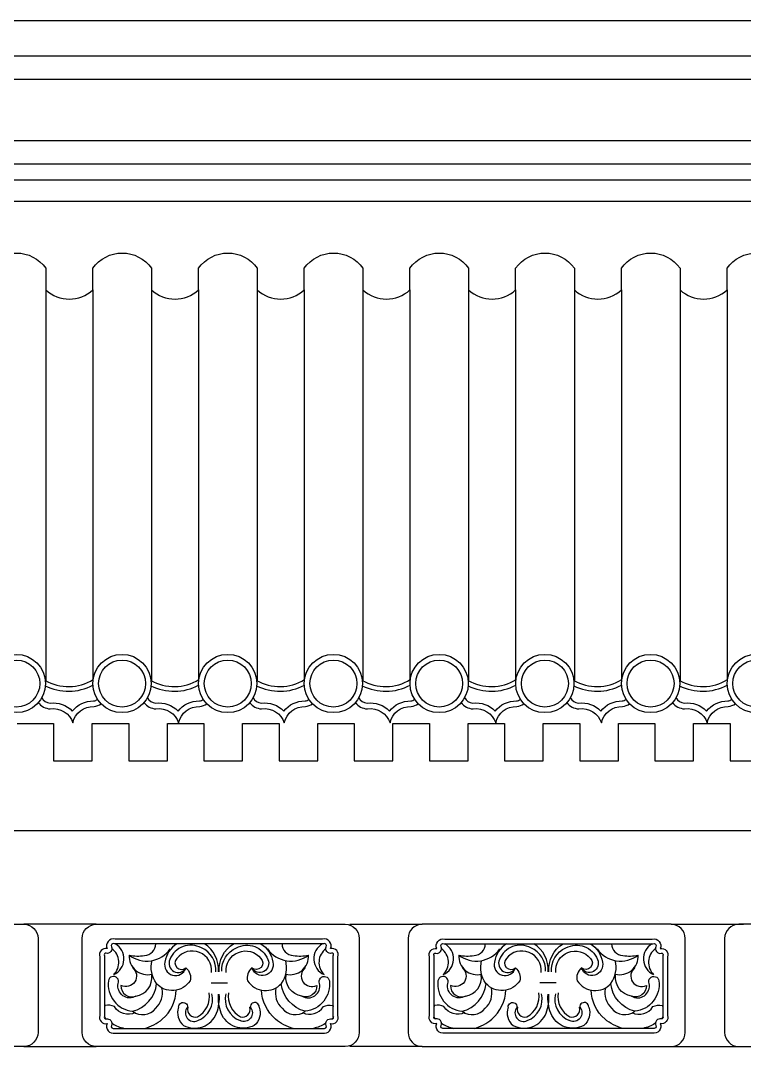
# Model space of a CAD drawing. Header units: metres. Extents: x 1194 to 8847, y 6454 to 12822.
# Drawn here: x 4589 to 6130, y 10246 to 12428 of the extents above; entities that cross this region are included whole.
import ezdxf

# ---------------------------------------------------------------- set-up
doc = ezdxf.new("R2010")
doc.units = ezdxf.units.M
for name, color, linetype in [('3', 3, 'Continuous'), ('4', 4, 'Continuous'), ('7', 7, 'Continuous')]:
    doc.layers.add(name, color=color, linetype=linetype)

msp = doc.modelspace()

# ---------------------------------------------------------------- linework, layer by layer
at = {"layer": '3'}
for p, q in [((2916.63, 12303.16), (7123.71, 12303.16)), ((2916.63, 12173.16), (7123.71, 12173.16)), ((2753.86, 12123.16), (7286.49, 12123.16)), ((2753.86, 12089.16), (7286.49, 12089.16)), ((2753.86, 12044.16), (7286.49, 12044.16)), ((4642.93, 11855.18), (4642.93, 11023.54)), ((4742.93, 11855.18), (4742.93, 11023.54)), ((4867.93, 11855.18), (4867.93, 11023.54)), ((4967.93, 11855.18), (4967.93, 11023.54)), ((5092.93, 11855.18), (5092.93, 11023.54)), ((5192.93, 11855.18), (5192.93, 11023.54)), ((5317.93, 11855.18), (5317.93, 11023.54)), ((5417.93, 11855.18), (5417.93, 11023.54)), ((5542.93, 11855.18), (5542.93, 11023.54)), ((5642.93, 11855.18), (5642.93, 11023.54)), ((5767.93, 11855.18), (5767.93, 11023.54)), ((5867.93, 11855.18), (5867.93, 11023.54)), ((5992.93, 11855.18), (5992.93, 11023.54)), ((6092.93, 11855.18), (6092.93, 11023.54)), ((2958.14, 10704.93), (7082.2, 10704.93)), ((4750.17, 10505.55), (4596.38, 10505.55)), ((5290.17, 10505.55), (5443.96, 10505.55)), ((5973.96, 10505.55), (6127.75, 10505.55)), ((4596.38, 10245.55), (4750.17, 10245.55)), ((5443.96, 10245.55), (5290.17, 10245.55)), ((5973.96, 10245.55), (6127.75, 10245.55))]:
    msp.add_line(p, q, dxfattribs=at)
for points in [[(5254.84, 10438.51, 0.71), (5251.32, 10443.91, -0.62), (5239.88, 10457.77, 0.69), (5233.65, 10463.99), (4788.88, 10463.99, 0.69), (4782.65, 10457.77, -0.62), (4771.2, 10443.91, 0.71), (4767.69, 10438.51), (4767.69, 10309.5, 0.71), (4771.2, 10304.1, -0.62), (4782.65, 10290.24, 0.69), (4788.88, 10284.02), (5233.65, 10284.02, 0.69), (5239.88, 10290.24, -0.62), (5251.32, 10304.1, 0.71), (5254.84, 10309.5)], [(5469.29, 10438.51, -0.71), (5472.81, 10443.91, 0.62), (5484.25, 10457.77, -0.69), (5490.48, 10463.99), (5935.25, 10463.99, -0.69), (5941.48, 10457.77, 0.62), (5952.92, 10443.91, -0.71), (5956.44, 10438.51), (5956.44, 10309.5, -0.71), (5952.92, 10304.1, 0.62), (5941.48, 10290.24, -0.69), (5935.25, 10284.02), (5490.48, 10284.02, -0.69), (5484.25, 10290.24, 0.62), (5472.81, 10304.1, -0.71), (5469.29, 10309.5)]]:
    msp.add_lwpolyline(points, format="xyb", close=True, dxfattribs=at)
for centre in [(4580.16, 11017.72), (4805.16, 11017.72), (5030.16, 11017.72), (5255.16, 11017.72), (5480.16, 11017.72), (5705.16, 11017.72), (5930.16, 11017.72), (6155.16, 11017.72)]:
    msp.add_circle(centre, 50, dxfattribs=at)
for centre, radius, start, end in [((4691.12, 11111.31), 100.13, 240.21, 301.69), ((4916.12, 11111.31), 100.13, 240.21, 301.69), ((5141.12, 11111.31), 100.13, 240.21, 301.69), ((5366.12, 11111.31), 100.13, 240.21, 301.69), ((5591.12, 11111.31), 100.13, 240.21, 301.69), ((5816.12, 11111.31), 100.13, 240.21, 301.69), ((6041.12, 11111.31), 100.13, 240.21, 301.69), ((4691.12, 11111.31), 110.13, 243.25, 298.25), ((4916.12, 11111.31), 110.13, 243.25, 298.25), ((5141.12, 11111.31), 110.13, 243.25, 298.25), ((5366.12, 11111.31), 110.13, 243.25, 298.25), ((5591.12, 11111.31), 110.13, 243.25, 298.25), ((5816.12, 11111.31), 110.13, 243.25, 298.25), ((6041.12, 11111.31), 110.13, 243.25, 298.25)]:
    msp.add_arc(centre, radius, start, end, dxfattribs=at)
at = {"layer": '4'}
for p, q in [((2863.68, 12428.16), (7176.66, 12428.16)), ((2863.68, 12353.16), (7176.66, 12353.16)), ((4581.7, 10932.81), (4659.53, 10932.81)), ((4741.7, 10932.81), (4819.53, 10932.81)), ((4901.7, 10932.81), (4979.53, 10932.81)), ((5061.7, 10932.81), (5139.53, 10932.81)), ((5221.7, 10932.81), (5299.53, 10932.81)), ((5381.7, 10932.81), (5459.53, 10932.81)), ((5541.7, 10932.81), (5619.53, 10932.81)), ((5701.7, 10932.81), (5779.53, 10932.81)), ((5861.7, 10932.81), (5939.53, 10932.81)), ((6021.7, 10932.81), (6099.53, 10932.81))]:
    msp.add_line(p, q, dxfattribs=at)
for points in [[(4417.93, 11855.18, 0.39), (4517.93, 11855.18), (4517.93, 11901.58, -0.51), (4642.93, 11901.58), (4642.93, 11855.18)], [(4642.93, 11855.18, 0.39), (4742.93, 11855.18), (4742.93, 11901.58, -0.51), (4867.93, 11901.58), (4867.93, 11855.18)], [(4867.93, 11855.18, 0.39), (4967.93, 11855.18), (4967.93, 11901.58, -0.51), (5092.93, 11901.58), (5092.93, 11855.18)], [(5092.93, 11855.18, 0.39), (5192.93, 11855.18), (5192.93, 11901.58, -0.51), (5317.93, 11901.58), (5317.93, 11855.18)], [(5317.93, 11855.18, 0.39), (5417.93, 11855.18), (5417.93, 11901.58, -0.51), (5542.93, 11901.58), (5542.93, 11855.18)], [(5542.93, 11855.18, 0.39), (5642.93, 11855.18), (5642.93, 11901.58, -0.51), (5767.93, 11901.58), (5767.93, 11855.18)], [(5767.93, 11855.18, 0.39), (5867.93, 11855.18), (5867.93, 11901.58, -0.51), (5992.93, 11901.58), (5992.93, 11855.18)], [(5992.93, 11855.18, 0.39), (6092.93, 11855.18), (6092.93, 11901.58, -0.51), (6217.93, 11901.58), (6217.93, 11855.18)], [(4634.19, 10988.06, 0.26), (4651.93, 10975.85, -0.24), (4699.31, 10959.08, -0.24), (4744.77, 10980.52, 0.1), (4753.1, 10984.05, 0.1)], [(4859.19, 10988.06, 0.26), (4876.93, 10975.85, -0.24), (4924.31, 10959.08, -0.24), (4969.77, 10980.52, 0.1), (4978.1, 10984.05, 0.1)], [(5084.19, 10988.06, 0.26), (5101.93, 10975.85, -0.24), (5149.31, 10959.08, -0.24), (5194.77, 10980.52, 0.1), (5203.1, 10984.05, 0.1)], [(5309.19, 10988.06, 0.26), (5326.93, 10975.85, -0.24), (5374.31, 10959.08, -0.24), (5419.77, 10980.52, 0.1), (5428.1, 10984.05, 0.1)], [(5534.19, 10988.06, 0.26), (5551.93, 10975.85, -0.24), (5599.31, 10959.08, -0.24), (5644.77, 10980.52, 0.1), (5653.1, 10984.05, 0.1)], [(5759.19, 10988.06, 0.26), (5776.93, 10975.85, -0.24), (5824.31, 10959.08, -0.24), (5869.77, 10980.52, 0.1), (5878.1, 10984.05, 0.1)], [(5984.19, 10988.06, 0.26), (6001.93, 10975.85, -0.24), (6049.31, 10959.08, -0.24), (6094.77, 10980.52, 0.1), (6103.1, 10984.05, 0.1)], [(4626.77, 10977.32, 0.22), (4652.37, 10963.79, -0.37), (4700.57, 10934, -0.37), (4745.54, 10968.48, 0.12), (4760.57, 10974.64, 0.12)], [(4851.77, 10977.32, 0.22), (4877.37, 10963.79, -0.37), (4925.57, 10934, -0.37), (4970.54, 10968.48, 0.12), (4985.57, 10974.64, 0.12)], [(5076.77, 10977.32, 0.22), (5102.37, 10963.79, -0.37), (5150.57, 10934, -0.37), (5195.54, 10968.48, 0.12), (5210.57, 10974.64, 0.12)], [(5301.77, 10977.32, 0.22), (5327.37, 10963.79, -0.37), (5375.57, 10934, -0.37), (5420.54, 10968.48, 0.12), (5435.57, 10974.64, 0.12)], [(5526.77, 10977.32, 0.22), (5552.37, 10963.79, -0.37), (5600.57, 10934, -0.37), (5645.54, 10968.48, 0.12), (5660.57, 10974.64, 0.12)], [(5751.77, 10977.32, 0.22), (5777.37, 10963.79, -0.37), (5825.57, 10934, -0.37), (5870.54, 10968.48, 0.12), (5885.57, 10974.64, 0.12)], [(5976.77, 10977.32, 0.22), (6002.37, 10963.79, -0.37), (6050.57, 10934, -0.37), (6095.54, 10968.48, 0.12), (6110.57, 10974.64, 0.12)]]:
    msp.add_lwpolyline(points, format="xyb", dxfattribs=at)
for points in [[(4659.53, 10932.81), (4659.53, 10853.21), (4741.7, 10853.21), (4741.7, 10932.81)], [(4819.53, 10932.81), (4819.53, 10853.21), (4901.7, 10853.21), (4901.7, 10932.81)], [(4979.53, 10932.81), (4979.53, 10853.21), (5061.7, 10853.21), (5061.7, 10932.81)], [(5139.53, 10932.81), (5139.53, 10853.21), (5221.7, 10853.21), (5221.7, 10932.81)], [(5299.53, 10932.81), (5299.53, 10853.21), (5381.7, 10853.21), (5381.7, 10932.81)], [(5459.53, 10932.81), (5459.53, 10853.21), (5541.7, 10853.21), (5541.7, 10932.81)], [(5619.53, 10932.81), (5619.53, 10853.21), (5701.7, 10853.21), (5701.7, 10932.81)], [(5779.53, 10932.81), (5779.53, 10853.21), (5861.7, 10853.21), (5861.7, 10932.81)], [(5939.53, 10932.81), (5939.53, 10853.21), (6021.7, 10853.21), (6021.7, 10932.81)], [(6099.53, 10932.81), (6099.53, 10853.21), (6181.7, 10853.21), (6181.7, 10932.81)]]:
    msp.add_lwpolyline(points, dxfattribs=at)
for centre in [(4580.16, 11017.72), (4805.16, 11017.72), (5030.16, 11017.72), (5255.16, 11017.72), (5480.16, 11017.72), (5705.16, 11017.72), (5930.16, 11017.72), (6155.16, 11017.72)]:
    msp.add_circle(centre, 62, dxfattribs=at)
at = {"layer": '7'}
for p, q in [((4994.87, 10380.62), (5029.54, 10380.62)), ((5729.26, 10380.62), (5694.58, 10380.62))]:
    msp.add_line(p, q, dxfattribs=at)
for points in [[(4596.38, 10245.55), (4066.38, 10245.55, -0.41), (4036.38, 10275.55), (4036.38, 10475.55, -0.41), (4066.38, 10505.55), (4596.38, 10505.55, -0.41), (4626.38, 10475.55), (4626.38, 10275.55, -0.41)], [(5280.17, 10245.55), (4750.17, 10245.55, -0.41), (4720.17, 10275.55), (4720.17, 10475.55, -0.41), (4750.17, 10505.55), (5280.17, 10505.55, -0.41), (5310.17, 10475.55), (5310.17, 10275.55, -0.41)], [(5443.96, 10245.55), (5973.96, 10245.55, 0.41), (6003.96, 10275.55), (6003.96, 10475.55, 0.41), (5973.96, 10505.55), (5443.96, 10505.55, 0.41), (5413.96, 10475.55), (5413.96, 10275.55, 0.41)], [(6117.75, 10245.55), (6647.75, 10245.55, 0.41), (6677.75, 10275.55), (6677.75, 10475.55, 0.41), (6647.75, 10505.55), (6117.75, 10505.55, 0.41), (6087.75, 10475.55), (6087.75, 10275.55, 0.41)], [(5264.84, 10436.3, 0.59), (5248.98, 10453.64, 0.63), (5232.09, 10473.99), (4790.44, 10473.99, 0.63), (4773.54, 10453.64, 0.59), (4757.69, 10436.3), (4757.69, 10311.71, 0.59), (4773.54, 10294.38, 0.63), (4790.44, 10274.02), (5232.09, 10274.02, 0.63), (5248.98, 10294.38, 0.59), (5264.84, 10311.71)], [(5459.29, 10436.3, -0.59), (5475.14, 10453.64, -0.63), (5492.04, 10473.99), (5933.69, 10473.99, -0.63), (5950.58, 10453.64, -0.59), (5966.44, 10436.3), (5966.44, 10311.71, -0.59), (5950.58, 10294.38, -0.63), (5933.69, 10274.02), (5492.04, 10274.02, -0.63), (5475.14, 10294.38, -0.59), (5459.29, 10311.71)]]:
    msp.add_lwpolyline(points, format="xyb", close=True, dxfattribs=at)
for points in [[(4921.84, 10463.99, 0.22), (4896.56, 10425.2, 0.98), (4940.91, 10412.54, -0.31), (4950.07, 10385.11, -0.49), (4878.25, 10379.48, -0.22), (4869.07, 10428.36)], [(5004.9, 10404.27, 0.32), (4974, 10455.44, 0.45), (4907.12, 10430.82, 0.96), (4941.62, 10412.54)], [(5010.4, 10404.56, 0.28), (4980.34, 10463.88), (4980.16, 10463.99)], [(5012.23, 10404.57, -0.28), (5042.29, 10463.88), (5042.47, 10463.99)], [(5017.65, 10405.5, -0.31), (5048.63, 10455.44, -0.45), (5115.51, 10430.82, -0.96), (5081.02, 10412.54)], [(5100.79, 10463.99, -0.22), (5126.07, 10425.2, -0.98), (5081.72, 10412.54, 0.31), (5072.57, 10385.11, 0.49), (5144.38, 10379.48, 0.22), (5153.56, 10428.36)], [(5623.34, 10463.99, 0.22), (5598.05, 10425.2, 0.98), (5642.41, 10412.54, -0.31), (5651.56, 10385.11, -0.49), (5579.75, 10379.48, -0.22), (5570.57, 10428.36)], [(5706.48, 10405.5, 0.31), (5675.5, 10455.44, 0.45), (5608.62, 10430.82, 0.96), (5643.11, 10412.54)], [(5711.9, 10404.57, 0.28), (5681.83, 10463.88), (5681.66, 10463.99)], [(5713.73, 10404.56, -0.28), (5743.79, 10463.88), (5743.97, 10463.99)], [(5719.23, 10404.27, -0.32), (5750.13, 10455.44, -0.45), (5817.01, 10430.82, -0.96), (5782.51, 10412.54)], [(5802.29, 10463.99, -0.22), (5827.57, 10425.2, -0.98), (5783.22, 10412.54, 0.31), (5774.06, 10385.11, 0.49), (5845.87, 10379.48, 0.22), (5855.06, 10428.36)], [(4995.6, 10402.89, 0.75), (4921.9, 10432.93, 0.96), (4940.91, 10412.54)], [(5026.99, 10403.26, -0.75), (5100.73, 10432.93, -0.96), (5081.72, 10412.54)], [(5697.13, 10403.26, 0.75), (5623.4, 10432.93, 0.96), (5642.41, 10412.54)], [(5728.53, 10402.89, -0.75), (5802.22, 10432.93, -0.96), (5783.22, 10412.54)], [(4827.56, 10413.24, -0.9), (4802.92, 10375.26, 0.55), (4834.6, 10352.75, 0.41), (4868.4, 10397.77, 0.41)], [(5195.07, 10413.24, 0.9), (5219.71, 10375.26, -0.55), (5188.03, 10352.75, -0.41), (5154.23, 10397.77, -0.41)], [(5529.06, 10413.24, -0.9), (5504.42, 10375.26, 0.55), (5536.1, 10352.75, 0.41), (5569.89, 10397.77, 0.41)], [(5896.57, 10413.24, 0.9), (5921.21, 10375.26, -0.55), (5889.52, 10352.75, -0.41), (5855.73, 10397.77, -0.41)], [(4834.6, 10352.75, -0.67), (4797.15, 10379.49, 1.12), (4776.09, 10385.18, 0.42), (4827.56, 10320.4, 0.31), (4878.8, 10378.89, 0.31)], [(5188.03, 10352.75, 0.67), (5225.48, 10379.49, -1.12), (5246.54, 10385.18, -0.42), (5195.07, 10320.4, -0.31), (5143.83, 10378.89, -0.31)], [(5536.1, 10352.75, -0.67), (5498.65, 10379.49, 1.12), (5477.58, 10385.18, 0.42), (5529.06, 10320.4, 0.31), (5580.3, 10378.89, 0.31)], [(5889.52, 10352.75, 0.67), (5926.98, 10379.49, -1.12), (5948.04, 10385.18, -0.42), (5896.57, 10320.4, -0.31), (5845.33, 10378.89, -0.31)], [(4852.91, 10284.02, 0.12), (4890.93, 10303.52, 0.21), (4920.5, 10366.12)], [(4925.42, 10328.84, 0.31), (4935.98, 10290.16, 0.44), (5006.39, 10316.18, 0.11), (5012.14, 10356.67, 0.11)], [(5097.21, 10328.84, -0.31), (5086.65, 10290.16, -0.44), (5016.24, 10316.18, -0.11), (5010.5, 10356.69, -0.11)], [(5169.73, 10284.02, -0.12), (5131.71, 10303.52, -0.21), (5102.14, 10366.12)], [(5554.4, 10284.02, 0.12), (5592.42, 10303.52, 0.21), (5621.99, 10366.12)], [(5626.92, 10328.84, 0.31), (5637.48, 10290.16, 0.44), (5707.88, 10316.18, 0.11), (5713.63, 10356.69, 0.11)], [(5798.7, 10328.84, -0.31), (5788.14, 10290.16, -0.44), (5717.74, 10316.18, -0.11), (5711.99, 10356.67, -0.11)], [(5871.22, 10284.02, -0.12), (5833.2, 10303.52, -0.21), (5803.63, 10366.12)], [(4833.2, 10317.59, -0.38), (4788.84, 10330.25, 0.19), (4769.13, 10333.06, 0.03), (4767.69, 10330.24, 0.03)], [(4925.42, 10329.54, -1.05), (4944.43, 10328.84, 0.82), (4966.26, 10300.71, 0.82)], [(5097.21, 10329.54, 1.05), (5078.2, 10328.84, -0.82), (5056.37, 10300.71, -0.82)], [(5189.44, 10317.59, 0.38), (5233.79, 10330.25, -0.19), (5253.5, 10333.06, -0.03), (5254.84, 10330.47, -0.03)], [(5534.69, 10317.59, -0.38), (5490.34, 10330.25, 0.19), (5470.62, 10333.06, 0.03), (5469.29, 10330.47, 0.03)], [(5626.92, 10329.54, -1.05), (5645.93, 10328.84, 0.82), (5667.75, 10300.71, 0.82)], [(5798.7, 10329.54, 1.05), (5779.7, 10328.84, -0.82), (5757.87, 10300.71, -0.82)], [(5890.93, 10317.59, 0.38), (5935.29, 10330.25, -0.19), (5955, 10333.06, -0.03), (5956.44, 10330.24, -0.03)], [(4767.59, 10309.38, 0.06), (4770.67, 10304.02)], [(5255, 10309.28, -0.06), (5251.96, 10304.01, -0.06)], [(5469.13, 10309.28, 0.06), (5472.17, 10304.01, 0.06)], [(5956.54, 10309.38, -0.06), (5953.46, 10304.02)], [(4783.54, 10294.71, 0.01), (4784.62, 10294.38, 0.08), (4809.95, 10284.02)], [(5238.99, 10294.67, -0.01), (5238.01, 10294.38, -0.08), (5212.69, 10284.02, -0.08)], [(5485.14, 10294.67, 0.01), (5486.11, 10294.38, 0.08), (5511.44, 10284.02, 0.08)], [(5940.59, 10294.71, -0.01), (5939.51, 10294.38, -0.08), (5914.18, 10284.02)]]:
    msp.add_lwpolyline(points, format="xyb", dxfattribs=at)
for centre, radius, start, end in [((4772.4, 10432.08), 36.82, 294.1, 60.09), ((4852.13, 10464.04), 24.79, 271.81, 359.88), ((5170.51, 10464.04), 24.79, 180.12, 268.19), ((5250.23, 10432.08), 36.82, 119.91, 245.9), ((5473.89, 10432.08), 36.82, 294.1, 60.09), ((5553.62, 10464.04), 24.79, 271.81, 359.88), ((5872, 10464.04), 24.79, 180.12, 268.19), ((5951.73, 10432.08), 36.82, 119.91, 245.9), ((4761.99, 10424.39), 36.32, 314.47, 53.6), ((4859.38, 10437.21), 38.95, 175.94, 284.31), ((4857.77, 10488.46), 61.15, 232.47, 324.93), ((4838.32, 10513.33), 75.49, 256.37, 281.14), ((5164.86, 10488.46), 61.15, 215.07, 307.53), ((5163.25, 10437.21), 38.95, 255.69, 4.06), ((5184.32, 10513.33), 75.49, 258.86, 283.63), ((5260.64, 10424.39), 36.32, 126.6, 225.53), ((5463.49, 10424.39), 36.32, 314.47, 53.4), ((5560.87, 10437.21), 38.95, 175.94, 284.31), ((5559.27, 10488.46), 61.15, 232.47, 324.93), ((5539.81, 10513.33), 75.49, 256.37, 281.14), ((5866.36, 10488.46), 61.15, 215.07, 307.53), ((5864.75, 10437.21), 38.95, 255.69, 4.06), ((5885.81, 10513.33), 75.49, 258.86, 283.63), ((5962.13, 10424.39), 36.32, 126.4, 225.53), ((4844.6, 10360.32), 46.56, 313.83, 11.54), ((5178.03, 10360.32), 46.56, 168.46, 226.17), ((5546.09, 10360.32), 46.56, 313.83, 11.54), ((5879.53, 10360.32), 46.56, 168.46, 226.17), ((4941.1, 10352.44), 50.33, 299.06, 8.39), ((4949.34, 10346.22), 48.56, 290.38, 13.64), ((5073.29, 10346.22), 48.56, 166.36, 249.62), ((5081.53, 10352.44), 50.33, 171.61, 240.94), ((5642.6, 10352.44), 50.33, 299.06, 8.39), ((5650.84, 10346.22), 48.56, 290.38, 13.64), ((5774.78, 10346.22), 48.56, 166.36, 249.62), ((5783.02, 10352.44), 50.33, 171.61, 240.94), ((4848.95, 10348.93), 35.65, 233.15, 321.49), ((4961.4, 10324.7), 16.78, 165.72, 284.34), ((5061.23, 10324.7), 16.78, 255.66, 14.28), ((5173.69, 10348.93), 35.65, 218.51, 306.85), ((5550.44, 10348.93), 35.65, 233.15, 321.49), ((5662.89, 10324.7), 16.78, 165.72, 284.34), ((5762.73, 10324.7), 16.78, 255.66, 14.28), ((5875.18, 10348.93), 35.65, 218.51, 306.85)]:
    msp.add_arc(centre, radius, start, end, dxfattribs=at)

doc.saveas('drawing.dxf')
